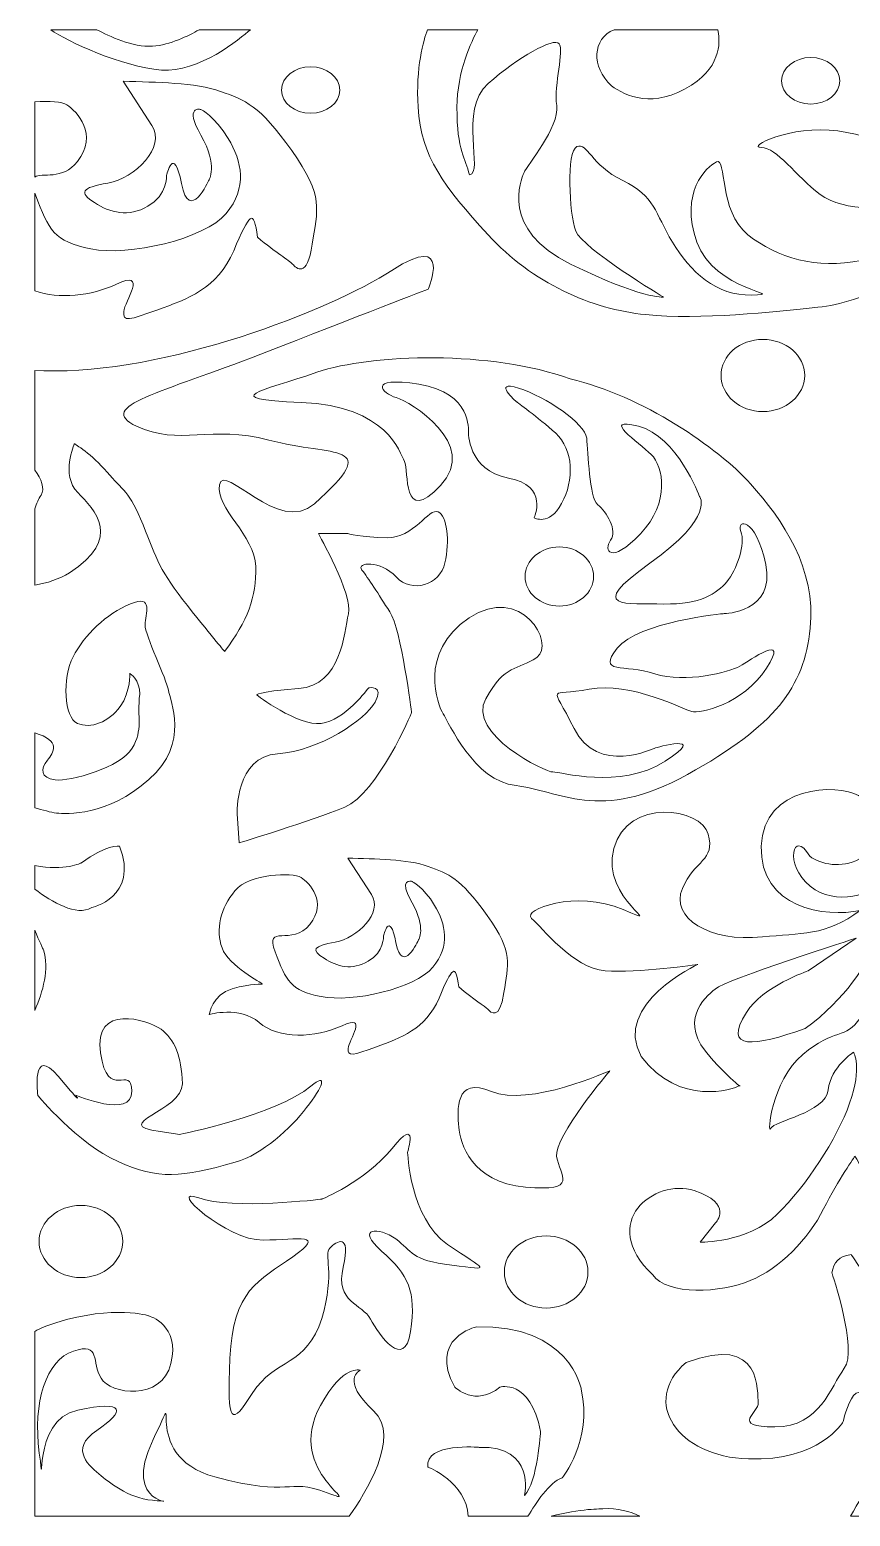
# Model space of a CAD drawing. Header units: millimetres. Extents: x -1204 to 1203, y -590 to 601.
# Drawn here: x -1204 to -552, y -590 to 590 of the extents above; entities that cross this region are included whole.
import ezdxf

# ---------------------------------------------------------------- set-up
doc = ezdxf.new("R2010")
doc.units = ezdxf.units.MM
doc.header["$MEASUREMENT"] = 0
doc.layers.add('Layer 1', color=7, linetype='Continuous')

msp = doc.modelspace()

# ---------------------------------------------------------------- linework, layer by layer
at = {"layer": 'Layer 1', "color": 250, "lineweight": 20}
for points, knots in [([(-1028.7306, 589.9734), (-1036.5561, 583.0878), (-1069.9995, 555.4192), (-1099.3792, 557.9741), (-1131.0937, 560.7321), (-1173.854, 580.4455), (-1187.3484, 589.9734), (-1187.3484, 589.9734), (-1150.5887, 589.9734), (-1150.5887, 589.9734), (-1141.4261, 585.0441), (-1122.0213, 575.8534), (-1106.4376, 576.9262), (-1092.5469, 577.8826), (-1077.8964, 585.1122), (-1069.4606, 589.9734), (-1069.4606, 589.9734), (-1028.7306, 589.9734), (-1028.7306, 589.9734)], [0, 0, 0, 0, 0.166666667, 0.166666667, 0.166666667, 0.333333333, 0.333333333, 0.333333333, 0.5, 0.5, 0.5, 0.666666667, 0.666666667, 0.666666667, 0.833333333, 0.833333333, 0.833333333, 1, 1, 1, 1]), ([(-848.0482, 589.9734), (-852.8199, 581.2008), (-864.5481, 556.7772), (-864.5925, 528.5604), (-864.6483, 493.1338), (-857.8045, 488.0811), (-854.7107, 474.9112), (-842.7701, 475.8345), (-863.8868, 526.082), (-839.8878, 547.2209), (-815.8889, 568.3599), (-787.4788, 584.2505), (-783.4202, 578.8564), (-779.3615, 573.4624), (-787.6551, 547.0752), (-785.3612, 529.7267), (-783.0672, 512.3782), (-809.0071, 482.4919), (-811.3011, 476.6607), (-813.5951, 470.8293), (-830.7705, 431.6128), (-774.3029, 403.9135), (-717.8354, 376.2142), (-700.4831, 377.672), (-700.4831, 377.672), (-700.4831, 377.672), (-764.8917, 416.3054), (-770.1856, 430.1549), (-775.4793, 444.0046), (-777.8321, 493.8147), (-769.3033, 497.2165), (-760.7742, 500.6181), (-758.7155, 482.8808), (-732.8345, 470.2462), (-706.9533, 457.6112), (-707.5416, 444.7335), (-693.4247, 421.4078), (-679.3077, 398.0822), (-658.669, 378.4008), (-630.4866, 379.3729), (-599.9514, 379.8589), (-660.1986, 382.0458), (-674.0138, 421.4078), (-687.8291, 460.7697), (-666.6613, 481.18), (-658.4263, 485.0675), (-650.1915, 488.9552), (-656.9559, 445.9484), (-633.4277, 427.2392), (-609.8994, 408.5301), (-579.3126, 399.7829), (-543.4323, 406.8293), (-507.5516, 413.8756), (-458.1424, 445.9484), (-444.9079, 467.8162), (-431.6731, 489.6841), (-457.8482, 457.8543), (-489.6114, 452.7518), (-521.3745, 447.6493), (-556.6668, 444.7335), (-576.0776, 459.3122), (-595.4884, 473.8907), (-610.4877, 496.4876), (-622.84, 496.4876), (-635.1922, 496.4876), (-599.8999, 514.7108), (-561.9607, 509.6083), (-524.0214, 504.5057), (-491.376, 482.6378), (-478.1412, 482.6378), (-464.9067, 482.6378), (-416.9679, 496.7305), (-410.7918, 514.2248), (-404.6156, 531.7191), (-426.9674, 498.6743), (-463.1421, 500.1321), (-499.3167, 501.59), (-516.963, 518.3555), (-524.0214, 535.1207), (-531.0798, 551.8861), (-526.9627, 557.3457), (-525.7859, 556.9886), (-524.6095, 556.6313), (-494.9051, 535.8497), (-457.8482, 540.9522), (-422.4224, 545.8302), (-409.2617, 542.1218), (-378.8796, 589.9734), (-378.8796, 589.9734), (-355.4084, 589.9734), (-355.4084, 589.9734), (-364.1911, 566.6669), (-393.6215, 488.4783), (-441.9666, 444.7335), (-497.5521, 394.4376), (-542.55, 373.2984), (-577.8422, 369.6539), (-613.1346, 366.0092), (-671.367, 359.4488), (-714.6001, 363.8224), (-757.8333, 368.1959), (-804.5957, 388.606), (-839.8878, 427.2392), (-875.1801, 465.8726), (-892.8264, 488.4693), (-895.4734, 528.5604), (-897.5409, 559.878), (-890.9942, 581.8544), (-888.0299, 589.9734), (-888.0299, 589.9734), (-848.0482, 589.9734), (-848.0482, 589.9734)], [0, 0, 0, 0, 0.027027027, 0.027027027, 0.027027027, 0.054054054, 0.054054054, 0.054054054, 0.081081081, 0.081081081, 0.081081081, 0.108108108, 0.108108108, 0.108108108, 0.135135135, 0.135135135, 0.135135135, 0.162162162, 0.162162162, 0.162162162, 0.189189189, 0.189189189, 0.189189189, 0.216216216, 0.216216216, 0.216216216, 0.243243243, 0.243243243, 0.243243243, 0.27027027, 0.27027027, 0.27027027, 0.297297297, 0.297297297, 0.297297297, 0.324324324, 0.324324324, 0.324324324, 0.351351351, 0.351351351, 0.351351351, 0.378378378, 0.378378378, 0.378378378, 0.405405405, 0.405405405, 0.405405405, 0.432432432, 0.432432432, 0.432432432, 0.459459459, 0.459459459, 0.459459459, 0.486486486, 0.486486486, 0.486486486, 0.513513514, 0.513513514, 0.513513514, 0.540540541, 0.540540541, 0.540540541, 0.567567568, 0.567567568, 0.567567568, 0.594594595, 0.594594595, 0.594594595, 0.621621622, 0.621621622, 0.621621622, 0.648648649, 0.648648649, 0.648648649, 0.675675676, 0.675675676, 0.675675676, 0.702702703, 0.702702703, 0.702702703, 0.72972973, 0.72972973, 0.72972973, 0.756756757, 0.756756757, 0.756756757, 0.783783784, 0.783783784, 0.783783784, 0.810810811, 0.810810811, 0.810810811, 0.837837838, 0.837837838, 0.837837838, 0.864864865, 0.864864865, 0.864864865, 0.891891892, 0.891891892, 0.891891892, 0.918918919, 0.918918919, 0.918918919, 0.945945946, 0.945945946, 0.945945946, 0.972972973, 0.972972973, 0.972972973, 1, 1, 1, 1]), ([(-657.4162, 589.9734), (-655.7977, 583.2364), (-653.1449, 561.9975), (-678.2369, 546.0208), (-708.4459, 526.7862), (-730.7656, 537.2778), (-741.9255, 545.5439), (-758.3317, 560.4324), (-756.9362, 582.982), (-739.7695, 589.9734), (-739.7695, 589.9734), (-657.4162, 589.9734), (-657.4162, 589.9734)], [0, 0, 0, 0, 0.25, 0.25, 0.25, 0.5, 0.5, 0.5, 0.75, 0.75, 0.75, 1, 1, 1, 1]), ([(-560.3899, 549.4419), (-560.3899, 539.2637), (-570.7809, 530.9627), (-583.5211, 530.9627), (-596.2613, 530.9627), (-606.6523, 539.2637), (-606.6523, 549.4419), (-606.6523, 559.6199), (-596.2613, 567.9209), (-583.5211, 567.9209), (-570.7809, 567.9209), (-560.3899, 559.6199), (-560.3899, 549.4419)], [0, 0, 0, 0, 0.25, 0.25, 0.25, 0.5, 0.5, 0.5, 0.75, 0.75, 0.75, 1, 1, 1, 1]), ([(-1003.983, 542.1233), (-1003.983, 531.9451), (-993.5918, 523.6441), (-980.8518, 523.6441), (-968.1114, 523.6441), (-957.7205, 531.9451), (-957.7205, 542.1233), (-957.7205, 552.3013), (-968.1114, 560.6022), (-980.8518, 560.6022), (-993.5918, 560.6022), (-1003.983, 552.3013), (-1003.983, 542.1233)], [0, 0, 0, 0, 0.25, 0.25, 0.25, 0.5, 0.5, 0.5, 0.75, 0.75, 0.75, 1, 1, 1, 1]), ([(-1129.6969, 549.0946), (-1103.3666, 548.064), (-1072.2189, 548.314), (-1052.41, 541.0444), (-1032.6011, 533.7746), (-1021.9206, 530.7137), (-995.821, 494.0247), (-969.7212, 457.336), (-975.5011, 447.3922), (-979.611, 419.7862), (-983.7208, 392.1802), (-992.2395, 400.6156), (-995.1864, 403.8849), (-998.1335, 407.1542), (-1007.9455, 412.5801), (-1023.0485, 425.3411), (-1026.1379, 448.3111), (-1028.9439, 444.8293), (-1041.9666, 414.5327), (-1054.9892, 384.2362), (-1079.0337, 376.1104), (-1102.2522, 367.6883), (-1125.4707, 359.2663), (-1129.8354, 358.0809), (-1129.3381, 366.1803), (-1128.8409, 374.2798), (-1109.4071, 400.1714), (-1135.1902, 387.9665), (-1155.1302, 378.5277), (-1180.8181, 376.02), (-1200.05, 382.7479), (-1200.05, 382.7479), (-1200.05, 460.3293), (-1200.05, 460.3293), (-1199.8805, 459.8588), (-1199.7024, 459.3766), (-1199.5087, 458.8738), (-1188.6734, 430.7399), (-1185.0845, 421.9004), (-1155.3869, 415.9518), (-1125.6894, 410.0032), (-1064.8986, 423.6418), (-1047.8717, 444.1028), (-1030.8448, 464.5638), (-1035.4317, 485.7289), (-1046.267, 503.6322), (-1057.1022, 521.5356), (-1067.9376, 526.6507), (-1067.9376, 526.6507), (-1067.9376, 526.6507), (-1081.8686, 530.4874), (-1067.9376, 506.1898), (-1054.0064, 481.8924), (-1061.746, 470.3831), (-1061.746, 470.3831), (-1061.746, 470.3831), (-1077.2248, 435.8551), (-1083.4164, 467.8254), (-1089.608, 499.7958), (-1095.3043, 474.1474), (-1095.3043, 474.1474), (-1095.3043, 474.1474), (-1094.6087, 458.8017), (-1110.0875, 449.85), (-1125.5666, 440.8983), (-1140.2369, 444.7137), (-1152.5765, 452.7384), (-1164.916, 460.7635), (-1163.5247, 464.4705), (-1141.8541, 468.3068), (-1120.1835, 472.1433), (-1095.8254, 496.7355), (-1106.9045, 513.9349), (-1106.9045, 513.9349), (-1129.6969, 549.0946), (-1129.6969, 549.0946)], [0, 0, 0, 0, 0.04, 0.04, 0.04, 0.08, 0.08, 0.08, 0.12, 0.12, 0.12, 0.16, 0.16, 0.16, 0.2, 0.2, 0.2, 0.24, 0.24, 0.24, 0.28, 0.28, 0.28, 0.32, 0.32, 0.32, 0.36, 0.36, 0.36, 0.4, 0.4, 0.4, 0.44, 0.44, 0.44, 0.48, 0.48, 0.48, 0.52, 0.52, 0.52, 0.56, 0.56, 0.56, 0.6, 0.6, 0.6, 0.64, 0.64, 0.64, 0.68, 0.68, 0.68, 0.72, 0.72, 0.72, 0.76, 0.76, 0.76, 0.8, 0.8, 0.8, 0.84, 0.84, 0.84, 0.88, 0.88, 0.88, 0.92, 0.92, 0.92, 0.96, 0.96, 0.96, 1, 1, 1, 1]), ([(-1200.05, 532.6803), (-1188.4897, 533.7363), (-1178.1684, 532.7077), (-1174.5859, 530.3939), (-1166.5769, 525.2214), (-1149.0802, 506.9873), (-1166.107, 485.2474), (-1177.8547, 470.2481), (-1194.4474, 476.7823), (-1200.05, 473.0371), (-1200.05, 473.0371), (-1200.05, 532.6803), (-1200.05, 532.6803)], [0, 0, 0, 0, 0.25, 0.25, 0.25, 0.5, 0.5, 0.5, 0.75, 0.75, 0.75, 1, 1, 1, 1]), ([(-1200.05, 240.4882), (-1194.8591, 233.3642), (-1191.6326, 225.5528), (-1195.003, 220.5374), (-1196.9139, 217.6934), (-1198.4671, 213.9093), (-1200.05, 209.6402), (-1200.05, 209.6402), (-1200.05, 149.1218), (-1200.05, 149.1218), (-1190.1398, 150.6978), (-1180.5044, 153.7688), (-1172.3456, 158.9585), (-1130.0288, 185.8766), (-1152.2594, 208.9405), (-1165.9037, 222.6333), (-1179.5477, 236.326), (-1168.4466, 261.2608), (-1168.4466, 261.2608), (-1168.4466, 261.2608), (-1154.687, 253.2344), (-1142.5712, 238.8128), (-1130.4553, 224.3912), (-1124.6155, 223.8101), (-1113.9644, 196.9059), (-1103.3133, 170.002), (-1100.4877, 160.1269), (-1078.7454, 132.9023), (-1057.0027, 105.6774), (-1049.2195, 96.4838), (-1049.2195, 96.4838), (-1030.9926, 120.6364), (-1023.9006, 139.6124), (-1024.3393, 163.9032), (-1024.7778, 188.1939), (-1056.8085, 210.4896), (-1053.2973, 228.7891), (-1049.7861, 247.0887), (-1005.9601, 188.2624), (-977.7855, 213.6743), (-922.4331, 263.5981), (-962.4654, 250.3934), (-1014.1733, 264.2841), (-1059.3265, 276.4143), (-1085.5547, 259.275), (-1119.1292, 275.2452), (-1152.7029, 291.2151), (-1098.916, 301.7202), (-1020.5049, 332.3876), (-942.0939, 363.0551), (-887.488, 384.0509), (-887.488, 384.0509), (-887.488, 384.0509), (-867.1655, 430.779), (-916.2411, 398.9537), (-965.3166, 367.1287), (-1096.8053, 316.1942), (-1192.6898, 319.2773), (-1192.6898, 319.2773), (-1200.05, 319.3972), (-1200.05, 319.3972), (-1200.05, 319.3972), (-1200.05, 240.4882), (-1200.05, 240.4882)], [0, 0, 0, 0, 0.047619048, 0.047619048, 0.047619048, 0.095238095, 0.095238095, 0.095238095, 0.142857143, 0.142857143, 0.142857143, 0.19047619, 0.19047619, 0.19047619, 0.238095238, 0.238095238, 0.238095238, 0.285714286, 0.285714286, 0.285714286, 0.333333333, 0.333333333, 0.333333333, 0.380952381, 0.380952381, 0.380952381, 0.428571429, 0.428571429, 0.428571429, 0.476190476, 0.476190476, 0.476190476, 0.523809524, 0.523809524, 0.523809524, 0.571428571, 0.571428571, 0.571428571, 0.619047619, 0.619047619, 0.619047619, 0.666666667, 0.666666667, 0.666666667, 0.714285714, 0.714285714, 0.714285714, 0.761904762, 0.761904762, 0.761904762, 0.80952381, 0.80952381, 0.80952381, 0.857142857, 0.857142857, 0.857142857, 0.904761905, 0.904761905, 0.904761905, 0.952380952, 0.952380952, 0.952380952, 1, 1, 1, 1]), ([(-588.3701, 315.5271), (-588.3701, 299.7581), (-603.2888, 286.897), (-621.5803, 286.897), (-639.8721, 286.897), (-654.7908, 299.7581), (-654.7908, 315.5271), (-654.7908, 331.296), (-639.8721, 344.1571), (-621.5803, 344.1571), (-603.2888, 344.1571), (-588.3701, 331.296), (-588.3701, 315.5271)], [0, 0, 0, 0, 0.25, 0.25, 0.25, 0.5, 0.5, 0.5, 0.75, 0.75, 0.75, 1, 1, 1, 1]), ([(-975.8302, 318.0513), (-1019.3746, 303.0898), (-1056.9683, 297.0112), (-988.3845, 294.1238), (-919.8007, 291.236), (-909.9336, 254.3049), (-906.2897, 247.3153), (-902.646, 240.3257), (-908.6742, 195.2303), (-877.6306, 228.1696), (-846.5861, 261.1089), (-901.8547, 295.113), (-912.8242, 297.9755), (-923.794, 300.8376), (-937.2966, 315.2662), (-894.7928, 308.5724), (-852.2889, 301.8783), (-855.5515, 271.07), (-855.5515, 271.07), (-855.5515, 271.07), (-856.328, 240.0822), (-823.7683, 234.1071), (-791.2088, 228.1319), (-803.3049, 202.6188), (-803.3049, 202.6188), (-803.3049, 202.6188), (-791.5273, 195.5586), (-781.4358, 213.9729), (-771.3441, 232.3874), (-771.896, 256.7452), (-786.1829, 269.6779), (-800.4705, 282.6108), (-817.3521, 294.6966), (-817.3521, 294.6966), (-817.3521, 294.6966), (-837.4195, 312.1862), (-815.5888, 305.4343), (-793.7578, 298.6825), (-762.8298, 277.3031), (-761.5401, 265.8271), (-760.2504, 254.3514), (-759.6515, 218.6072), (-752.7372, 212.9336), (-745.8226, 207.2598), (-736.7255, 192.6325), (-742.5677, 184.7764), (-748.4094, 176.9201), (-742.8236, 164.6163), (-718.8645, 189.7894), (-694.9057, 214.9622), (-700.6704, 243.3186), (-710.3119, 252.811), (-719.953, 262.3041), (-751.5576, 283.2146), (-720.4583, 275.2754), (-689.3592, 267.3363), (-671.8787, 219.507), (-671.8787, 219.507), (-671.8787, 219.507), (-659.1606, 203.5828), (-711.3127, 166.4779), (-763.4649, 129.3729), (-729.709, 134.6939), (-700.3349, 134.1227), (-670.9607, 133.552), (-658.119, 142.4544), (-650.2492, 151.716), (-642.3792, 160.9778), (-635.1235, 182.1843), (-639.1168, 191.7861), (-643.1103, 201.3881), (-627.1921, 203.8592), (-619.3523, 165.5223), (-611.513, 127.1855), (-652.2919, 126.5112), (-652.2919, 126.5112), (-652.2919, 126.5112), (-720.6115, 120.0665), (-737.2443, 99.0208), (-753.8775, 77.9748), (-731.6585, 86.7166), (-707.4505, 78.7581), (-683.2425, 70.7997), (-647.8087, 80.1388), (-639.8068, 84.7342), (-631.805, 89.3298), (-599.9296, 112.3787), (-618.6753, 83.207), (-637.4214, 54.0352), (-671.9619, 47.2187), (-678.068, 48.6948), (-684.1743, 50.1709), (-726.8571, 72.9174), (-759.4786, 66.4795), (-792.1001, 60.0414), (-790.1193, 72.8334), (-771.5509, 35.2732), (-752.983, -2.2868), (-707.4342, 19.7735), (-707.4342, 19.7735), (-707.4342, 19.7735), (-662.8639, 32.5914), (-699.1446, 9.3437), (-735.4249, -13.9039), (-783.2739, 1.4548), (-788.3548, 0.7871), (-793.4356, 0.1195), (-857.1646, 31.1134), (-841.6889, 58.9692), (-826.2138, 86.8249), (-816.8134, 80.9716), (-801.2677, 91.748), (-785.7223, 102.5245), (-813.8234, 150.6044), (-854.9436, 123.0498), (-896.064, 95.4955), (-879.8499, 53.4488), (-875.5301, 46.9281), (-871.2105, 40.407), (-851.135, -6.5752), (-817.6821, -10.0281), (-784.2295, -13.4808), (-751.3587, -40.1745), (-681.478, -1.2465), (-611.5972, 37.6816), (-589.0135, 67.6106), (-584.0112, 114.8498), (-579.0087, 162.089), (-605.6021, 200.7466), (-631.3642, 229.5133), (-657.1259, 258.2801), (-717.2812, 299.3635), (-774.7245, 312.8286), (-836.8373, 335.427), (-932.2858, 333.0128), (-975.8302, 318.0513)], [0, 0, 0, 0, 0.022222222, 0.022222222, 0.022222222, 0.044444444, 0.044444444, 0.044444444, 0.066666667, 0.066666667, 0.066666667, 0.088888889, 0.088888889, 0.088888889, 0.111111111, 0.111111111, 0.111111111, 0.133333333, 0.133333333, 0.133333333, 0.155555556, 0.155555556, 0.155555556, 0.177777778, 0.177777778, 0.177777778, 0.2, 0.2, 0.2, 0.222222222, 0.222222222, 0.222222222, 0.244444444, 0.244444444, 0.244444444, 0.266666667, 0.266666667, 0.266666667, 0.288888889, 0.288888889, 0.288888889, 0.311111111, 0.311111111, 0.311111111, 0.333333333, 0.333333333, 0.333333333, 0.355555556, 0.355555556, 0.355555556, 0.377777778, 0.377777778, 0.377777778, 0.4, 0.4, 0.4, 0.422222222, 0.422222222, 0.422222222, 0.444444444, 0.444444444, 0.444444444, 0.466666667, 0.466666667, 0.466666667, 0.488888889, 0.488888889, 0.488888889, 0.511111111, 0.511111111, 0.511111111, 0.533333333, 0.533333333, 0.533333333, 0.555555556, 0.555555556, 0.555555556, 0.577777778, 0.577777778, 0.577777778, 0.6, 0.6, 0.6, 0.622222222, 0.622222222, 0.622222222, 0.644444444, 0.644444444, 0.644444444, 0.666666667, 0.666666667, 0.666666667, 0.688888889, 0.688888889, 0.688888889, 0.711111111, 0.711111111, 0.711111111, 0.733333333, 0.733333333, 0.733333333, 0.755555556, 0.755555556, 0.755555556, 0.777777778, 0.777777778, 0.777777778, 0.8, 0.8, 0.8, 0.822222222, 0.822222222, 0.822222222, 0.844444444, 0.844444444, 0.844444444, 0.866666667, 0.866666667, 0.866666667, 0.888888889, 0.888888889, 0.888888889, 0.911111111, 0.911111111, 0.911111111, 0.933333333, 0.933333333, 0.933333333, 0.955555556, 0.955555556, 0.955555556, 0.977777778, 0.977777778, 0.977777778, 1, 1, 1, 1]), ([(-951.6806, 190.0997), (-951.6806, 190.0997), (-974.6506, 190.035), (-974.6506, 190.035), (-974.6506, 190.035), (-947.0875, 141.4771), (-950.7904, 126.2228), (-954.4936, 110.9684), (-956.0813, 69.6912), (-990.463, 67.0024), (-1024.8444, 64.3134), (-1023.7051, 61.9315), (-1023.7051, 61.9315), (-1023.7051, 61.9315), (-990.8423, 37.1356), (-972.5249, 39.2609), (-954.2077, 41.3862), (-934.7338, 67.5733), (-934.7338, 67.5733), (-934.7338, 67.5733), (-921.9414, 70.098), (-929.6668, 56.2842), (-937.3924, 42.4704), (-973.4395, 17.4812), (-1007.0705, 15.313), (-1040.7011, 13.1447), (-1039.2589, -32.3758), (-1039.2589, -32.3758), (-1039.2589, -32.3758), (-1037.5322, -55.4961), (-1037.5322, -55.4961), (-1037.5322, -55.4961), (-979.9908, -37.8094), (-953.801, -27.0548), (-927.6113, -16.3003), (-900.6369, 47.8623), (-900.6369, 47.8623), (-900.6369, 47.8623), (-908.9421, 113.9999), (-917.9108, 127.8704), (-926.8796, 141.7411), (-935.2186, 154.9914), (-940.1391, 161.096), (-945.0593, 167.2005), (-925.3608, 169.226), (-912.8788, 155.6761), (-900.3966, 142.1264), (-878.0826, 149.1369), (-874.138, 166.6733), (-870.1935, 184.2099), (-872.2827, 203.9069), (-879.5768, 207.3087), (-886.8709, 210.7104), (-899.1973, 186.3061), (-920.0352, 186.6624), (-940.8731, 187.019), (-951.6806, 190.0997), (-951.6806, 190.0997)], [0, 0, 0, 0, 0.052631579, 0.052631579, 0.052631579, 0.105263158, 0.105263158, 0.105263158, 0.157894737, 0.157894737, 0.157894737, 0.210526316, 0.210526316, 0.210526316, 0.263157895, 0.263157895, 0.263157895, 0.315789474, 0.315789474, 0.315789474, 0.368421053, 0.368421053, 0.368421053, 0.421052632, 0.421052632, 0.421052632, 0.473684211, 0.473684211, 0.473684211, 0.526315789, 0.526315789, 0.526315789, 0.578947368, 0.578947368, 0.578947368, 0.631578947, 0.631578947, 0.631578947, 0.684210526, 0.684210526, 0.684210526, 0.736842105, 0.736842105, 0.736842105, 0.789473684, 0.789473684, 0.789473684, 0.842105263, 0.842105263, 0.842105263, 0.894736842, 0.894736842, 0.894736842, 0.947368421, 0.947368421, 0.947368421, 1, 1, 1, 1]), ([(-756.0365, 155.9355), (-756.0365, 143.0271), (-768.2598, 132.4986), (-783.2469, 132.4986), (-798.2338, 132.4986), (-810.4572, 143.0271), (-810.4572, 155.9355), (-810.4572, 168.844), (-798.2338, 179.3722), (-783.2469, 179.3722), (-768.2598, 179.3722), (-756.0365, 168.844), (-756.0365, 155.9355)], [0, 0, 0, 0, 0.25, 0.25, 0.25, 0.5, 0.5, 0.5, 0.75, 0.75, 0.75, 1, 1, 1, 1]), ([(-1124.5987, 79.0911), (-1124.5987, 79.0911), (-1123.3957, 65.0693), (-1132.227, 52.6538), (-1141.0581, 40.2381), (-1155.4827, 34.8732), (-1166.1668, 39.3658), (-1176.8511, 43.8586), (-1178.2601, 75.2837), (-1169.5803, 92.2772), (-1160.9004, 109.2706), (-1142.9859, 126.4724), (-1124.0195, 134.2302), (-1105.0531, 141.9883), (-1112.2854, 125.9438), (-1112.3823, 117.6955), (-1112.4792, 109.4474), (-1095.0451, 74.1081), (-1093.8438, 65.7364), (-1092.6429, 57.3649), (-1076.2079, 24.2936), (-1109.2437, -5.1604), (-1142.2792, -34.6146), (-1174.877, -32.6016), (-1182.6645, -31.8613), (-1187.2091, -31.4292), (-1193.8275, -29.1719), (-1200.05, -27.6131), (-1200.05, -27.6131), (-1200.05, 31.8851), (-1200.05, 31.8851), (-1178.7764, 25.4782), (-1184.9049, 16.2146), (-1189.9678, 10.1202), (-1195.6562, 3.2728), (-1195.6035, -3.903), (-1183.7223, -5.4673), (-1171.8411, -7.0317), (-1131.5608, 4.5671), (-1122.6306, 19.5808), (-1113.7005, 34.5944), (-1118.7953, 43.3366), (-1116.6557, 62.4729), (-1116.3364, 74.4507), (-1124.4289, 78.7055), (-1124.5987, 79.0911)], [0, 0, 0, 0, 0.066666667, 0.066666667, 0.066666667, 0.133333333, 0.133333333, 0.133333333, 0.2, 0.2, 0.2, 0.266666667, 0.266666667, 0.266666667, 0.333333333, 0.333333333, 0.333333333, 0.4, 0.4, 0.4, 0.466666667, 0.466666667, 0.466666667, 0.533333333, 0.533333333, 0.533333333, 0.6, 0.6, 0.6, 0.666666667, 0.666666667, 0.666666667, 0.733333333, 0.733333333, 0.733333333, 0.8, 0.8, 0.8, 0.866666667, 0.866666667, 0.866666667, 0.933333333, 0.933333333, 0.933333333, 1, 1, 1, 1]), ([(-470.5557, -58.948), (-532.7206, -103.0246), (-521.5199, -154.1884), (-587.9869, -202.9453), (-628.6014, -217.0537), (-653.9318, -220.8629), (-634.6921, -190.0131), (-621.6282, -169.3829), (-585.9582, -157.2996), (-585.4825, -156.9764), (-585.4825, -156.9764), (-547.4012, -131.1114), (-547.4012, -131.1114), (-547.4012, -131.1114), (-651.2991, -164.2773), (-659.5813, -171.4959), (-667.8637, -178.7148), (-689.8073, -196.9496), (-662.7691, -226.3416), (-635.7308, -255.7337), (-638.457, -246.4934), (-641.3233, -248.6796), (-644.1901, -250.8657), (-688.2847, -265.1391), (-718.1691, -225.1659), (-741.436, -183.3704), (-673.1717, -151.9914), (-673.1717, -151.9914), (-673.1717, -151.9914), (-721.3423, -158.9633), (-746.8863, -156.9648), (-772.4307, -154.9662), (-797.3199, -122.3409), (-805.2606, -115.4161), (-813.2015, -108.4912), (-770.1773, -92.483), (-732.542, -108.4912), (-694.9068, -124.4995), (-750.9203, -100.82), (-739.9422, -59.9475), (-728.9636, -19.075), (-670.6244, -27.5222), (-664.9321, -48.6844), (-659.2398, -69.8468), (-675.7581, -68.7898), (-685.5382, -91.7731), (-695.3182, -114.7567), (-664.3142, -134.5459), (-621.93, -130.1675), (-591.6225, -127.0366), (-571.8127, -129.6911), (-544.1629, -109.0998), (-572.0185, -115.2326), (-624.1391, -107.1791), (-622.8237, -58.2191), (-621.5082, -9.259), (-562.332, -8.6635), (-545.5859, -17.7601), (-528.84, -26.8565), (-530.688, -61.2107), (-545.1052, -68.4789), (-559.5225, -75.747), (-574.9532, -72.9468), (-584.4007, -66.0022), (-597.672, -43.3452), (-605.1248, -72.8143), (-584.1161, -89.7903), (-563.1073, -106.7661), (-535.0381, -95.1121), (-523.209, -86.4354), (-511.38, -77.7589), (-502.1053, -53.5166), (-481.9401, -45.2866), (-455.2149, -37.0569), (-455.3002, -49.4957), (-470.5557, -58.948)], [0, 0, 0, 0, 0.04, 0.04, 0.04, 0.08, 0.08, 0.08, 0.12, 0.12, 0.12, 0.16, 0.16, 0.16, 0.2, 0.2, 0.2, 0.24, 0.24, 0.24, 0.28, 0.28, 0.28, 0.32, 0.32, 0.32, 0.36, 0.36, 0.36, 0.4, 0.4, 0.4, 0.44, 0.44, 0.44, 0.48, 0.48, 0.48, 0.52, 0.52, 0.52, 0.56, 0.56, 0.56, 0.6, 0.6, 0.6, 0.64, 0.64, 0.64, 0.68, 0.68, 0.68, 0.72, 0.72, 0.72, 0.76, 0.76, 0.76, 0.8, 0.8, 0.8, 0.84, 0.84, 0.84, 0.88, 0.88, 0.88, 0.92, 0.92, 0.92, 0.96, 0.96, 0.96, 1, 1, 1, 1]), ([(-1200.05, -92.2471), (-1186.3016, -102.5076), (-1166.6862, -114.0215), (-1155.0711, -106.9389), (-1155.0711, -106.9389), (-1117.0016, -98.9811), (-1132.5964, -58.0562), (-1132.5964, -58.0562), (-1143.6045, -56.5404), (-1162.8687, -71.3189), (-1162.8687, -71.3189), (-1176.1003, -78.1694), (-1200.05, -73.3562), (-1200.05, -73.3562), (-1200.05, -92.2471), (-1200.05, -92.2471)], [0, 0, 0, 0, 0.2, 0.2, 0.2, 0.4, 0.4, 0.4, 0.6, 0.6, 0.6, 0.8, 0.8, 0.8, 1, 1, 1, 1]), ([(-951.3164, -67.5408), (-929.566, -68.3923), (-903.8363, -68.1857), (-887.4727, -74.1908), (-871.1096, -80.1962), (-862.287, -82.7245), (-840.7271, -113.0316), (-819.1675, -143.3388), (-823.9419, -151.5531), (-827.3369, -174.3572), (-830.7319, -197.1613), (-837.7686, -190.193), (-840.203, -187.4925), (-842.6374, -184.7921), (-850.7428, -180.3099), (-863.2188, -169.7685), (-865.7706, -150.794), (-868.0886, -153.6701), (-878.8459, -178.6967), (-889.6037, -203.7235), (-909.4658, -210.4359), (-928.6457, -217.3929), (-947.8253, -224.3502), (-951.4308, -225.3294), (-951.0198, -218.6388), (-950.6095, -211.9481), (-934.556, -190.56), (-955.8544, -200.6419), (-977.1524, -210.7236), (-1006.3916, -211.2371), (-1021.7718, -198.0561), (-1037.1513, -184.8756), (-1061.4099, -191.7181), (-1061.4099, -191.7181), (-1061.4099, -191.7181), (-1058.7962, -175.7558), (-1043.0995, -171.2789), (-1027.4023, -166.8022), (-1019.2142, -167.9539), (-1019.2144, -167.4214), (-1019.2144, -166.8891), (-1045.9005, -153.3977), (-1051.1805, -138.8995), (-1056.4605, -124.4011), (-1052.459, -107.2084), (-1040.9511, -93.4754), (-1029.4435, -79.7426), (-995.0131, -78.7161), (-988.3973, -82.9888), (-981.7815, -87.2613), (-967.3281, -102.324), (-981.3933, -120.2822), (-995.4584, -138.2405), (-1017.9357, -118.8282), (-1008.9849, -142.0684), (-1000.0346, -165.3086), (-997.0697, -172.6107), (-972.5379, -177.5245), (-948.0061, -182.4386), (-897.7893, -171.1721), (-883.7239, -154.2703), (-869.6589, -137.3683), (-873.448, -119.8848), (-882.3984, -105.0953), (-891.3489, -90.3062), (-900.2996, -86.0807), (-900.2996, -86.0807), (-900.2996, -86.0807), (-911.8076, -82.9117), (-900.2996, -102.9827), (-888.7918, -123.0538), (-895.1849, -132.561), (-895.1849, -132.561), (-895.1849, -132.561), (-907.9714, -161.0833), (-913.0858, -134.674), (-918.2008, -108.2644), (-922.9061, -129.4516), (-922.9061, -129.4516), (-922.9061, -129.4516), (-922.3315, -142.128), (-935.1178, -149.5227), (-947.9045, -156.9174), (-960.0231, -153.7656), (-970.2165, -147.1366), (-980.4096, -140.5076), (-979.2603, -137.4453), (-961.3588, -134.2762), (-943.4577, -131.1071), (-923.3366, -110.7926), (-932.4887, -96.5848), (-932.4887, -96.5848), (-951.3164, -67.5408), (-951.3164, -67.5408)], [0, 0, 0, 0, 0.032258065, 0.032258065, 0.032258065, 0.064516129, 0.064516129, 0.064516129, 0.096774194, 0.096774194, 0.096774194, 0.129032258, 0.129032258, 0.129032258, 0.161290323, 0.161290323, 0.161290323, 0.193548387, 0.193548387, 0.193548387, 0.225806452, 0.225806452, 0.225806452, 0.258064516, 0.258064516, 0.258064516, 0.290322581, 0.290322581, 0.290322581, 0.322580645, 0.322580645, 0.322580645, 0.35483871, 0.35483871, 0.35483871, 0.387096774, 0.387096774, 0.387096774, 0.419354839, 0.419354839, 0.419354839, 0.451612903, 0.451612903, 0.451612903, 0.483870968, 0.483870968, 0.483870968, 0.516129032, 0.516129032, 0.516129032, 0.548387097, 0.548387097, 0.548387097, 0.580645161, 0.580645161, 0.580645161, 0.612903226, 0.612903226, 0.612903226, 0.64516129, 0.64516129, 0.64516129, 0.677419355, 0.677419355, 0.677419355, 0.709677419, 0.709677419, 0.709677419, 0.741935484, 0.741935484, 0.741935484, 0.774193548, 0.774193548, 0.774193548, 0.806451613, 0.806451613, 0.806451613, 0.838709677, 0.838709677, 0.838709677, 0.870967742, 0.870967742, 0.870967742, 0.903225806, 0.903225806, 0.903225806, 0.935483871, 0.935483871, 0.935483871, 0.967741935, 0.967741935, 0.967741935, 1, 1, 1, 1]), ([(-1200.05, -188.5136), (-1193.4054, -173.6684), (-1188.4351, -155.659), (-1193.1408, -140.2849), (-1193.1408, -140.2849), (-1196.5292, -133.3726), (-1200.05, -124.6783), (-1200.05, -124.6783), (-1200.05, -188.5136), (-1200.05, -188.5136)], [0, 0, 0, 0, 0.333333333, 0.333333333, 0.333333333, 0.666666667, 0.666666667, 0.666666667, 1, 1, 1, 1]), ([(-518.6142, -165.3792), (-518.6142, -165.3792), (-510.8632, -201.6477), (-510.8632, -201.6477), (-510.8632, -201.6477), (-472.8568, -236.5897), (-472.8568, -257.6893), (-472.8568, -278.7886), (-472.8568, -303.4046), (-472.8568, -303.4046), (-472.8568, -303.4046), (-519.6784, -273.5138), (-519.6784, -248.8977), (-519.6784, -224.2819), (-536.7046, -218.1278), (-532.4479, -250.656), (-528.1915, -283.1843), (-517.7245, -312.3798), (-473.921, -329.7789), (-430.1172, -347.1779), (-400.496, -389.1669), (-397.3036, -406.7498), (-439.3735, -399.1409), (-447.2265, -396.3104), (-483.9746, -378.1318), (-518.3403, -357.985), (-548.41, -304.2837), (-548.41, -304.2837), (-548.41, -304.2837), (-561.4891, -322.3461), (-573.3493, -346.083), (-585.2095, -369.8197), (-608.1559, -393.3008), (-631.5668, -402.9715), (-654.9777, -412.642), (-697.3882, -415.0557), (-709.0936, -398.352), (-753.0869, -356.4021), (-707.6652, -321.4254), (-676.1055, -331.5372), (-644.5457, -341.6491), (-659.0795, -357.0323), (-659.0795, -357.0323), (-659.0795, -357.0323), (-671.4505, -372.4541), (-671.4505, -372.4541), (-671.4505, -372.4541), (-633.7183, -373.1861), (-610.3076, -350.3284), (-586.8967, -327.4707), (-562.9052, -290.9495), (-552.6665, -262.0849), (-542.4279, -233.2203), (-549.5632, -221.7179), (-549.5632, -221.7179), (-549.5632, -221.7179), (-567.4753, -233.1083), (-569.6925, -251.5353), (-571.9098, -269.9621), (-612.7452, -276.0041), (-615.4501, -282.3052), (-618.155, -288.6062), (-615.1405, -244.5755), (-589.911, -223.4026), (-564.6814, -202.2298), (-555.8589, -211.9738), (-544.1532, -194.391), (-519.1661, -176.0277), (-518.6142, -165.3792), (-518.6142, -165.3792)], [0, 0, 0, 0, 0.043478261, 0.043478261, 0.043478261, 0.086956522, 0.086956522, 0.086956522, 0.130434783, 0.130434783, 0.130434783, 0.173913043, 0.173913043, 0.173913043, 0.217391304, 0.217391304, 0.217391304, 0.260869565, 0.260869565, 0.260869565, 0.304347826, 0.304347826, 0.304347826, 0.347826087, 0.347826087, 0.347826087, 0.391304348, 0.391304348, 0.391304348, 0.434782609, 0.434782609, 0.434782609, 0.47826087, 0.47826087, 0.47826087, 0.52173913, 0.52173913, 0.52173913, 0.565217391, 0.565217391, 0.565217391, 0.608695652, 0.608695652, 0.608695652, 0.652173913, 0.652173913, 0.652173913, 0.695652174, 0.695652174, 0.695652174, 0.739130435, 0.739130435, 0.739130435, 0.782608696, 0.782608696, 0.782608696, 0.826086957, 0.826086957, 0.826086957, 0.869565217, 0.869565217, 0.869565217, 0.913043478, 0.913043478, 0.913043478, 0.956521739, 0.956521739, 0.956521739, 1, 1, 1, 1]), ([(-1167.4306, -255.73), (-1167.4306, -255.73), (-1122.4469, -274.9555), (-1122.8735, -252.6744), (-1123.3, -230.3934), (-1141.799, -261.813), (-1147.7599, -222.2341), (-1153.7209, -182.6554), (-1110.4597, -195.6015), (-1099.6904, -203.4704), (-1088.9212, -211.3391), (-1083.2508, -224.8415), (-1082.7562, -246.6446), (-1082.2617, -268.4477), (-1142.3211, -278.7611), (-1100.4152, -284.707), (-1100.4152, -284.707), (-1084.8358, -286.9174), (-1084.8358, -286.9174), (-1084.8358, -286.9174), (-1008.1205, -271.6063), (-980.6564, -248.6956), (-953.1927, -225.7851), (-997.0557, -296.7218), (-1040.6884, -308.98), (-1084.321, -321.2385), (-1101.3229, -322.9034), (-1133.7418, -308.5185), (-1166.1606, -294.1335), (-1197.4993, -256.1525), (-1197.4993, -256.1525), (-1197.4993, -256.1525), (-1203.2093, -214.7745), (-1181.2558, -240.9253), (-1159.3022, -267.0759), (-1167.4306, -255.73), (-1167.4306, -255.73)], [0, 0, 0, 0, 0.083333333, 0.083333333, 0.083333333, 0.166666667, 0.166666667, 0.166666667, 0.25, 0.25, 0.25, 0.333333333, 0.333333333, 0.333333333, 0.416666667, 0.416666667, 0.416666667, 0.5, 0.5, 0.5, 0.583333333, 0.583333333, 0.583333333, 0.666666667, 0.666666667, 0.666666667, 0.75, 0.75, 0.75, 0.833333333, 0.833333333, 0.833333333, 0.916666667, 0.916666667, 0.916666667, 1, 1, 1, 1]), ([(-743.0465, -236.3424), (-743.0465, -236.3424), (-807.785, -265.5156), (-837.2116, -252.874), (-866.6381, -240.2321), (-864.2838, -268.4329), (-863.1068, -281.0748), (-861.9298, -293.7166), (-853.6905, -324.8347), (-810.1392, -328.7244), (-766.5876, -332.6143), (-783.0667, -319.9725), (-785.4207, -304.4134), (-787.7748, -288.8543), (-743.0465, -236.3424), (-743.0465, -236.3424)], [0, 0, 0, 0, 0.2, 0.2, 0.2, 0.4, 0.4, 0.4, 0.6, 0.6, 0.6, 0.8, 0.8, 0.8, 1, 1, 1, 1]), ([(-903.8425, -300.879), (-903.8425, -300.879), (-894.4311, -271.236), (-916.1947, -297.9634), (-937.9584, -324.6908), (-972.0744, -338.2975), (-972.0744, -338.2975), (-972.0744, -338.2975), (-1043.2471, -347.0445), (-1069.7166, -337.3256), (-1096.1858, -327.6065), (-1047.3645, -371.3422), (-1018.5425, -370.8563), (-989.7203, -370.3704), (-967.9568, -365.0248), (-995.0142, -383.977), (-1022.0717, -402.9292), (-1042.659, -410.7043), (-1045.0118, -464.6451), (-1047.3645, -518.5858), (-1043.8354, -518.5858), (-1026.7773, -491.8585), (-1009.7194, -465.1311), (-983.2502, -470.4766), (-972.0744, -433.0582), (-960.8983, -395.6398), (-970.8979, -382.5191), (-965.6039, -377.1736), (-960.3102, -371.8282), (-948.5458, -364.0529), (-955.0162, -392.2382), (-961.4864, -420.4235), (-939.7229, -421.3954), (-933.2527, -433.5442), (-926.7825, -445.6929), (-906.2, -475.3245), (-901.4896, -443.2633), (-896.7791, -411.2018), (-903.0503, -398.5746), (-924.4297, -379.6034), (-945.809, -360.6323), (-926.7825, -360.1653), (-913.2537, -369.8844), (-899.7249, -379.6034), (-901.9059, -386.7212), (-868.5501, -390.7803), (-835.1942, -394.8393), (-841.6499, -395.3318), (-872.0793, -374.2579), (-902.0779, -353.362), (-903.8425, -300.879), (-903.8425, -300.879)], [0, 0, 0, 0, 0.058823529, 0.058823529, 0.058823529, 0.117647059, 0.117647059, 0.117647059, 0.176470588, 0.176470588, 0.176470588, 0.235294118, 0.235294118, 0.235294118, 0.294117647, 0.294117647, 0.294117647, 0.352941176, 0.352941176, 0.352941176, 0.411764706, 0.411764706, 0.411764706, 0.470588235, 0.470588235, 0.470588235, 0.529411765, 0.529411765, 0.529411765, 0.588235294, 0.588235294, 0.588235294, 0.647058824, 0.647058824, 0.647058824, 0.705882353, 0.705882353, 0.705882353, 0.764705882, 0.764705882, 0.764705882, 0.823529412, 0.823529412, 0.823529412, 0.882352941, 0.882352941, 0.882352941, 0.941176471, 0.941176471, 0.941176471, 1, 1, 1, 1]), ([(-1130.1435, -371.9147), (-1130.1435, -387.6837), (-1145.0623, -400.5449), (-1163.3539, -400.5449), (-1181.6456, -400.5449), (-1196.5643, -387.6837), (-1196.5643, -371.9147), (-1196.5643, -356.1458), (-1181.6456, -343.2847), (-1163.3539, -343.2847), (-1145.0623, -343.2847), (-1130.1435, -356.1458), (-1130.1435, -371.9147)], [0, 0, 0, 0, 0.25, 0.25, 0.25, 0.5, 0.5, 0.5, 0.75, 0.75, 0.75, 1, 1, 1, 1]), ([(-760.5266, -396.1271), (-760.5266, -411.8961), (-775.4455, -424.7572), (-793.7369, -424.7572), (-812.0286, -424.7572), (-826.9475, -411.8961), (-826.9475, -396.1271), (-826.9475, -380.3582), (-812.0286, -367.497), (-793.7369, -367.497), (-775.4455, -367.497), (-760.5266, -380.3582), (-760.5266, -396.1271)], [0, 0, 0, 0, 0.25, 0.25, 0.25, 0.5, 0.5, 0.5, 0.75, 0.75, 0.75, 1, 1, 1, 1]), ([(-566.8144, -396.7068), (-566.8144, -396.7068), (-545.887, -458.0083), (-556.9152, -472.5859), (-567.9434, -487.1636), (-575.6631, -519.0524), (-612.0561, -519.0524), (-648.4493, -519.0524), (-624.1871, -507.208), (-625.2899, -499.9191), (-626.3929, -492.6303), (-620.8788, -444.3416), (-682.6366, -468.0303), (-719.0298, -499.008), (-689.2537, -542.7412), (-633.0099, -544.5634), (-576.766, -546.3856), (-558.018, -515.408), (-558.018, -515.408), (-558.018, -515.408), (-543.6814, -455.2748), (-532.6531, -526.3412), (-535.5408, -564.5122), (-538.6647, -566.5096), (-551.8782, -590.0266), (-551.8782, -590.0266), (-492.3673, -590.0266), (-492.3673, -590.0266), (-491.7798, -580.4407), (-491.6436, -566.4882), (-493.1723, -551.1959), (-493.1723, -551.1959), (-510.6408, -518.2141), (-510.6408, -518.2141), (-510.6408, -518.2141), (-456.9121, -564.4259), (-443.8983, -574.9943), (-438.3281, -579.5179), (-434.9976, -585.1093), (-433.0089, -590.0266), (-433.0089, -590.0266), (-370.635, -590.0266), (-370.635, -590.0266), (-368.1987, -589.3075), (-364.9353, -588.7085), (-360.6131, -588.2965), (-331.94, -585.5633), (-310.9862, -563.6967), (-312.089, -539.0967), (-313.192, -514.4969), (-336.964, -568.6569), (-394.3107, -554.9903), (-451.6573, -541.3237), (-510.4736, -492.731), (-515.988, -458.1089), (-521.502, -423.4869), (-551.4399, -382.3542), (-551.4399, -382.3542), (-561.0276, -383.4515), (-565.3223, -388.6643), (-566.8144, -396.7068)], [0, 0, 0, 0, 0.05, 0.05, 0.05, 0.1, 0.1, 0.1, 0.15, 0.15, 0.15, 0.2, 0.2, 0.2, 0.25, 0.25, 0.25, 0.3, 0.3, 0.3, 0.35, 0.35, 0.35, 0.4, 0.4, 0.4, 0.45, 0.45, 0.45, 0.5, 0.5, 0.5, 0.55, 0.55, 0.55, 0.6, 0.6, 0.6, 0.65, 0.65, 0.65, 0.7, 0.7, 0.7, 0.75, 0.75, 0.75, 0.8, 0.8, 0.8, 0.85, 0.85, 0.85, 0.9, 0.9, 0.9, 0.95, 0.95, 0.95, 1, 1, 1, 1]), ([(-1200.05, -590.0266), (-1200.05, -590.0266), (-1200.05, -443.3773), (-1200.05, -443.3773), (-1195.4885, -440.8083), (-1189.9755, -438.4321), (-1183.313, -436.384), (-1136.4762, -421.986), (-1109.2454, -430.9848), (-1109.2454, -430.9848), (-1109.2454, -430.9848), (-1084.1934, -438.1837), (-1091.818, -468.7796), (-1099.4425, -499.3752), (-1139.7439, -493.0762), (-1147.3686, -480.4778), (-1154.9931, -467.8796), (-1147.3686, -451.6819), (-1169.1531, -458.8808), (-1190.9375, -466.0799), (-1201.8297, -499.3752), (-1196.3838, -539.8697), (-1190.9375, -580.3642), (-1204.0083, -513.7734), (-1165.8854, -505.6744), (-1127.7625, -497.5755), (-1127.7625, -506.5743), (-1150.6362, -521.8722), (-1173.5098, -537.1701), (-1156.0823, -550.6683), (-1147.3686, -557.8673), (-1138.6547, -565.0662), (-1123.4054, -576.7645), (-1102.7102, -577.6645), (-1082.0149, -578.5644), (-1132.1192, -583.0638), (-1105.9779, -529.0712), (-1079.8364, -475.0787), (-1120.1379, -541.6695), (-1056.9627, -558.7671), (-993.7875, -575.8648), (-1001.4118, -558.7671), (-967.6462, -571.3653), (-933.8803, -583.9637), (-1002.5014, -556.0675), (-973.0923, -502.075), (-954.5754, -468.7796), (-941.5047, -474.1788), (-941.5047, -474.1788), (-941.5047, -474.1788), (-957.843, -481.3779), (-930.6125, -506.5743), (-908.9896, -526.582), (-937.4999, -572.1181), (-950.1608, -590.0266), (-950.1608, -590.0266), (-1200.05, -590.0266), (-1200.05, -590.0266)], [0, 0, 0, 0, 0.052631579, 0.052631579, 0.052631579, 0.105263158, 0.105263158, 0.105263158, 0.157894737, 0.157894737, 0.157894737, 0.210526316, 0.210526316, 0.210526316, 0.263157895, 0.263157895, 0.263157895, 0.315789474, 0.315789474, 0.315789474, 0.368421053, 0.368421053, 0.368421053, 0.421052632, 0.421052632, 0.421052632, 0.473684211, 0.473684211, 0.473684211, 0.526315789, 0.526315789, 0.526315789, 0.578947368, 0.578947368, 0.578947368, 0.631578947, 0.631578947, 0.631578947, 0.684210526, 0.684210526, 0.684210526, 0.736842105, 0.736842105, 0.736842105, 0.789473684, 0.789473684, 0.789473684, 0.842105263, 0.842105263, 0.842105263, 0.894736842, 0.894736842, 0.894736842, 0.947368421, 0.947368421, 0.947368421, 1, 1, 1, 1]), ([(-808.2309, -590.0266), (-802.1792, -579.7054), (-791.0659, -562.9067), (-781.0859, -559.4713), (-781.0859, -559.4713), (-756.7159, -530.781), (-765.8547, -489.0038), (-765.8547, -489.0038), (-774.9933, -437.6634), (-849.3219, -439.6766), (-849.3219, -439.6766), (-887.7047, -448.7367), (-866.3809, -487.4939), (-866.3809, -487.4939), (-849.9312, -503.6007), (-830.4352, -487.4939), (-830.4352, -487.4939), (-806.6746, -480.4472), (-798.1447, -522.7275), (-798.1447, -522.7275), (-800.5819, -562.9947), (-810.9391, -573.5648), (-810.9391, -573.5648), (-801.8004, -533.801), (-846.8848, -535.311), (-846.8848, -535.311), (-890.1415, -531.2844), (-887.7047, -550.9145), (-887.7047, -550.9145), (-856.8436, -563.019), (-855.7092, -590.0266), (-855.7092, -590.0266), (-808.2309, -590.0266), (-808.2309, -590.0266)], [0, 0, 0, 0, 0.090909091, 0.090909091, 0.090909091, 0.181818182, 0.181818182, 0.181818182, 0.272727273, 0.272727273, 0.272727273, 0.363636364, 0.363636364, 0.363636364, 0.454545455, 0.454545455, 0.454545455, 0.545454545, 0.545454545, 0.545454545, 0.636363636, 0.636363636, 0.636363636, 0.727272727, 0.727272727, 0.727272727, 0.818181818, 0.818181818, 0.818181818, 0.909090909, 0.909090909, 0.909090909, 1, 1, 1, 1]), ([(-719.2064, -590.0266), (-726.9149, -586.2789), (-736.9905, -583.2868), (-748.7956, -584.1349), (-748.7956, -584.1349), (-766.9248, -583.8488), (-789.7319, -590.0266), (-789.7319, -590.0266), (-719.2064, -590.0266), (-719.2064, -590.0266)], [0, 0, 0, 0, 0.333333333, 0.333333333, 0.333333333, 0.666666667, 0.666666667, 0.666666667, 1, 1, 1, 1])]:
    msp.add_open_spline(points, degree=3, knots=knots, dxfattribs=at)

doc.saveas('drawing.dxf')
